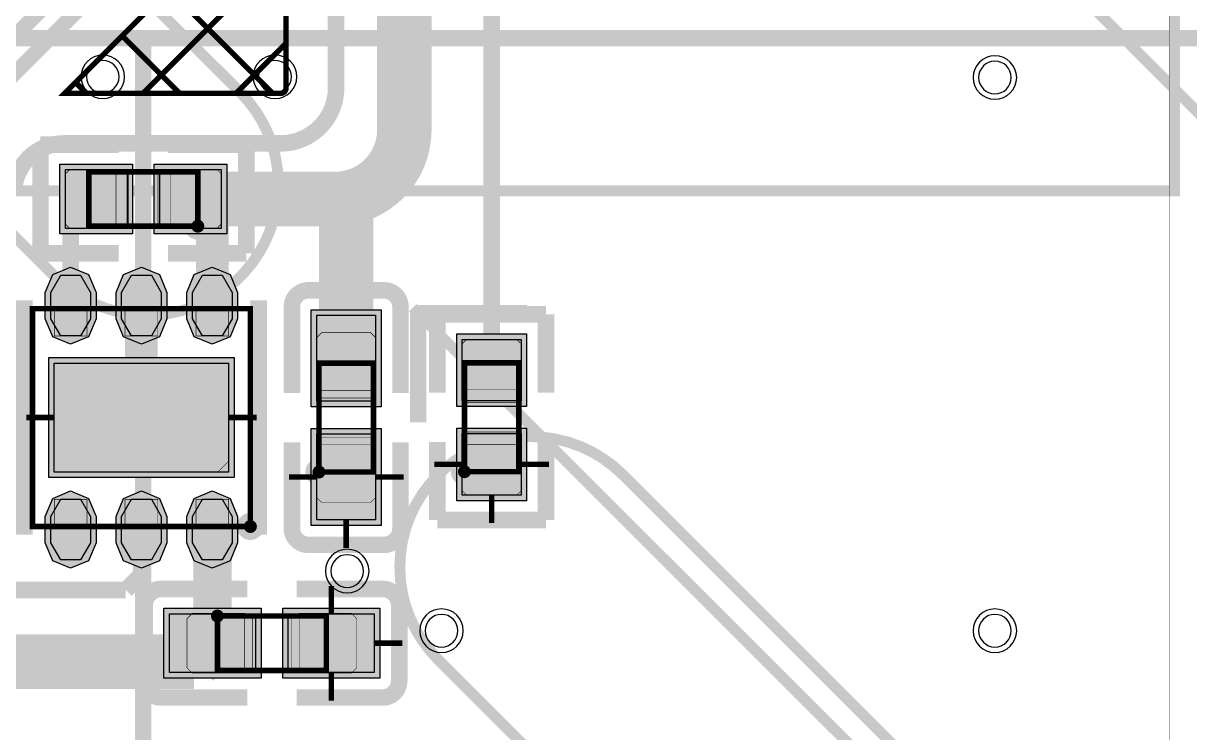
# Model space of a CAD drawing. Header units: millimetres. Extents: x -3 to 238, y -92 to 6.
# Drawn here: x 189.4 to 200.11, y -16.38 to -9.86 of the extents above; entities that cross this region are included whole.
import ezdxf

# ---------------------------------------------------------------- set-up
doc = ezdxf.new("R2010")
doc.units = ezdxf.units.MM
doc.header["$MEASUREMENT"] = 0
for name, color, linetype, true_color in [('Bottom-Layer', 7, 'Continuous', 0x0000ff), ('Bottom-Paste-Mask-Layer', 7, 'Continuous', 0x800000), ('Bottom-Silkscreen-Layer', 7, 'Continuous', 0x66cc33), ('Bottom-Solder-Mask-Layer', 7, 'Continuous', 0xaa00ff), ('Component-Marking-Layer', 7, 'Continuous', 0x66ffcc), ('Component-Shape-Layer', 7, 'Continuous', 0x00cccc), ('Document-Layer', 7, 'Continuous', 0xffffff), ('Hole-Layer', 7, 'Continuous', 0x222222), ('Multi-Layer', 7, 'Continuous', 0xc0c0c0), ('Pin-Soldering-Layer', 7, 'Continuous', 0xcc9999), ('Top-Layer', 7, 'Continuous', 0xff0000)]:
    doc.layers.add(name, color=color, linetype=linetype, true_color=true_color)

msp = doc.modelspace()

# ---------------------------------------------------------------- hatches: boundary and pattern name
at = {"layer": 'Bottom-Layer'}
for points in [[(190.3534467868936, -11.205168910337822), (190.3534467868936, -11.745173990347984), (189.78778765557533, -11.745173990347984), (189.78778765557533, -11.205168910337822)], [(191.21908051816106, -11.205168910337822), (191.21908051816106, -11.745173990347984), (190.65342138684278, -11.745173990347984), (190.65342138684278, -11.205168910337822)], [(189.6539166878334, -12.333060706121417), (189.74491871983744, -12.17544056309837), (189.92692278384558, -12.17544056309837), (190.01792481584965, -12.333060706121417), (190.01792481584965, -12.576062992125989), (189.92692278384558, -12.733683135149036), (189.74491871983744, -12.733683135149036), (189.6539166878334, -12.576062992125989)], [(190.30390398780798, -12.333060706121417), (190.39490601981203, -12.17544056309837), (190.5769100838202, -12.17544056309837), (190.66791211582424, -12.333060706121417), (190.66791211582424, -12.576062992125989), (190.5769100838202, -12.733683135149036), (190.39490601981203, -12.733683135149036), (190.30390398780798, -12.576062992125989)], [(190.95389128778257, -12.333060706121417), (191.04489331978664, -12.17544056309837), (191.22689738379478, -12.17544056309837), (191.31789941579882, -12.333060706121417), (191.31789941579882, -12.576062992125989), (191.22689738379478, -12.733683135149036), (191.04489331978664, -12.733683135149036), (190.95389128778257, -12.576062992125989)], [(192.63551435102872, -13.332971805943604), (192.09550927101859, -13.332971805943604), (192.09550927101859, -12.54287782575565), (192.63551435102872, -12.54287782575565)], [(193.97089662179326, -13.33004064008128), (193.4308915417831, -13.33004064008128), (193.4308915417831, -12.764381508762995), (193.97089662179326, -12.764381508762995)], [(191.2859080518161, -13.983009906019813), (189.6859080518161, -13.983009906019813), (189.6859080518161, -12.983009906019838), (191.2859080518161, -12.983009906019838)], [(192.63551435102875, -14.423141986283973), (192.09550927101859, -14.423141986283973), (192.09550927101859, -13.633048006096018), (192.63551435102875, -13.633048006096018)], [(193.97089662179326, -14.195674371348748), (193.4308915417831, -14.195674371348748), (193.4308915417831, -13.630015240030461), (193.97089662179326, -13.630015240030461)], [(189.6539166878334, -14.389956819913644), (189.74491871983744, -14.232336676890597), (189.92692278384558, -14.232336676890597), (190.01792481584965, -14.389956819913644), (190.01792481584965, -14.632959105918216), (189.92692278384558, -14.790579248941263), (189.74491871983744, -14.790579248941263), (189.6539166878334, -14.632959105918216)], [(190.30390398780798, -14.389956819913644), (190.39490601981203, -14.232336676890597), (190.5769100838202, -14.232336676890597), (190.66791211582424, -14.389956819913644), (190.66791211582424, -14.632959105918216), (190.5769100838202, -14.790579248941263), (190.39490601981203, -14.790579248941263), (190.30390398780798, -14.632959105918216)], [(190.95389128778257, -14.389956819913644), (191.04489331978664, -14.232336676890597), (191.22689738379478, -14.232336676890597), (191.31789941579882, -14.389956819913644), (191.31789941579882, -14.632959105918216), (191.22689738379478, -14.790579248941263), (191.04489331978664, -14.790579248941263), (190.95389128778257, -14.632959105918216)], [(190.74325374650752, -15.825234950469904), (190.74325374650752, -15.285229870459741), (191.53334772669547, -15.285229870459741), (191.53334772669547, -15.825234950469904)], [(191.83342392684784, -15.825234950469904), (191.83342392684784, -15.285229870459741), (192.62351790703582, -15.285229870459741), (192.62351790703582, -15.825234950469904)]]:
    msp.add_hatch(color=256, dxfattribs=at).paths.add_polyline_path(points)
at = {"layer": 'Bottom-Paste-Mask-Layer'}
for points in [[(190.36843281686564, -11.70516891033782), (190.36843281686564, -11.245173990347983), (190.3284277368555, -11.20516891033782), (189.82779273558552, -11.20516891033782), (189.78778765557533, -11.245173990347983), (189.78778765557533, -11.70516891033782), (189.82779273558552, -11.745173990347983), (190.3284277368555, -11.745173990347983)], [(190.36843281686564, -11.70516891033782), (190.36843281686564, -11.245173990347983), (190.3284277368555, -11.20516891033782), (189.82779273558552, -11.20516891033782), (189.78778765557533, -11.245173990347983), (189.78778765557533, -11.70516891033782), (189.82779273558552, -11.745173990347983), (190.3284277368555, -11.745173990347983)], [(190.63843535687076, -11.70516891033782), (190.63843535687076, -11.245173990347983), (190.6784404368809, -11.20516891033782), (191.1790754381509, -11.20516891033782), (191.21908051816106, -11.245173990347983), (191.21908051816106, -11.70516891033782), (191.1790754381509, -11.745173990347983), (190.6784404368809, -11.745173990347983)], [(190.63843535687076, -11.70516891033782), (190.63843535687076, -11.245173990347983), (190.6784404368809, -11.20516891033782), (191.1790754381509, -11.20516891033782), (191.21908051816106, -11.245173990347983), (191.21908051816106, -11.70516891033782), (191.1790754381509, -11.745173990347983), (190.6784404368809, -11.745173990347983)], [(189.6539166878334, -12.333060706121417), (189.74491871983744, -12.17544056309837), (189.92692278384558, -12.17544056309837), (190.01792481584965, -12.333060706121417), (190.01792481584965, -12.576062992125989), (189.92692278384558, -12.733683135149036), (189.74491871983744, -12.733683135149036), (189.6539166878334, -12.576062992125989)], [(190.30390398780798, -12.333060706121417), (190.39490601981203, -12.17544056309837), (190.5769100838202, -12.17544056309837), (190.66791211582424, -12.333060706121417), (190.66791211582424, -12.576062992125989), (190.5769100838202, -12.733683135149036), (190.39490601981203, -12.733683135149036), (190.30390398780798, -12.576062992125989)], [(190.95389128778257, -12.333060706121417), (191.04489331978664, -12.17544056309837), (191.22689738379478, -12.17544056309837), (191.31789941579882, -12.333060706121417), (191.31789941579882, -12.576062992125989), (191.22689738379478, -12.733683135149036), (191.04489331978664, -12.733683135149036), (190.95389128778257, -12.576062992125989)], [(192.59053086106175, -12.703025146050294), (192.14051816103634, -12.703025146050294), (192.09053086106175, -12.753037846075694), (192.09053086106175, -13.233022606045214), (192.14051816103634, -13.303025146050295), (192.59053086106175, -13.303025146050295), (192.64051816103637, -13.233022606045214), (192.64051816103637, -12.753037846075694)], [(192.59053086106175, -12.703025146050294), (192.14051816103634, -12.703025146050294), (192.09053086106175, -12.753037846075694), (192.09053086106175, -13.233022606045214), (192.14051816103634, -13.303025146050295), (192.59053086106175, -13.303025146050295), (192.64051816103637, -13.233022606045214), (192.64051816103637, -12.753037846075694)], [(193.4708966217933, -13.345026670053342), (193.9308915417831, -13.345026670053342), (193.97089662179326, -13.305021590043182), (193.97089662179326, -12.80438658877318), (193.9308915417831, -12.764381508763018), (193.4708966217933, -12.764381508763018), (193.4308915417831, -12.80438658877318), (193.4308915417831, -13.305021590043182)], [(193.4708966217933, -13.345026670053342), (193.9308915417831, -13.345026670053342), (193.97089662179326, -13.305021590043182), (193.97089662179326, -12.80438658877318), (193.9308915417831, -12.764381508763018), (193.4708966217933, -12.764381508763018), (193.4308915417831, -12.80438658877318), (193.4308915417831, -13.305021590043182)], [(191.2859080518161, -13.983009906019813), (189.6859080518161, -13.983009906019813), (189.6859080518161, -12.983009906019838), (191.2859080518161, -12.983009906019838)], [(192.59053086106175, -13.663045466090933), (192.14051816103634, -13.663045466090933), (192.09053086106175, -13.733022606045214), (192.09053086106175, -14.213032766065535), (192.14051816103634, -14.263045466090935), (192.59053086106175, -14.263045466090935), (192.64051816103637, -14.213032766065535), (192.64051816103637, -13.733022606045214)], [(192.59053086106175, -13.663045466090933), (192.14051816103634, -13.663045466090933), (192.09053086106175, -13.733022606045214), (192.09053086106175, -14.213032766065535), (192.14051816103634, -14.263045466090935), (192.59053086106175, -14.263045466090935), (192.64051816103637, -14.213032766065535), (192.64051816103637, -13.733022606045214)], [(193.4708966217933, -13.615029210058422), (193.9308915417831, -13.615029210058422), (193.97089662179326, -13.655034290068581), (193.97089662179326, -14.155669291338583), (193.9308915417831, -14.195674371348744), (193.4708966217933, -14.195674371348744), (193.4308915417831, -14.155669291338583), (193.4308915417831, -13.655034290068581)], [(193.4708966217933, -13.615029210058422), (193.9308915417831, -13.615029210058422), (193.97089662179326, -13.655034290068581), (193.97089662179326, -14.155669291338583), (193.9308915417831, -14.195674371348744), (193.4708966217933, -14.195674371348744), (193.4308915417831, -14.155669291338583), (193.4308915417831, -13.655034290068581)], [(189.6539166878334, -14.389956819913644), (189.74491871983744, -14.232336676890597), (189.92692278384558, -14.232336676890597), (190.01792481584965, -14.389956819913644), (190.01792481584965, -14.632959105918216), (189.92692278384558, -14.790579248941263), (189.74491871983744, -14.790579248941263), (189.6539166878334, -14.632959105918216)], [(190.30390398780798, -14.389956819913644), (190.39490601981203, -14.232336676890597), (190.5769100838202, -14.232336676890597), (190.66791211582424, -14.389956819913644), (190.66791211582424, -14.632959105918216), (190.5769100838202, -14.790579248941263), (190.39490601981203, -14.790579248941263), (190.30390398780798, -14.632959105918216)], [(190.95389128778257, -14.389956819913644), (191.04489331978664, -14.232336676890597), (191.22689738379478, -14.232336676890597), (191.31789941579882, -14.389956819913644), (191.31789941579882, -14.632959105918216), (191.22689738379478, -14.790579248941263), (191.04489331978664, -14.790579248941263), (190.95389128778257, -14.632959105918216)], [(191.50335026670055, -15.780251460502923), (191.50335026670055, -15.330238760477522), (191.43337312674626, -15.280251460502923), (190.95336296672593, -15.280251460502923), (190.90335026670053, -15.330238760477522), (190.90335026670053, -15.780251460502923), (190.95336296672593, -15.830238760477522), (191.43337312674626, -15.830238760477522)], [(191.50335026670055, -15.780251460502923), (191.50335026670055, -15.330238760477522), (191.43337312674626, -15.280251460502923), (190.95336296672593, -15.280251460502923), (190.90335026670053, -15.330238760477522), (190.90335026670053, -15.780251460502923), (190.95336296672593, -15.830238760477522), (191.43337312674626, -15.830238760477522)], [(192.46337058674118, -15.780251460502923), (192.46337058674118, -15.330238760477522), (192.4133578867158, -15.280251460502923), (191.93337312674626, -15.280251460502923), (191.86337058674118, -15.330238760477522), (191.86337058674118, -15.780251460502923), (191.93337312674626, -15.830238760477522), (192.4133578867158, -15.830238760477522)], [(192.46337058674118, -15.780251460502923), (192.46337058674118, -15.330238760477522), (192.4133578867158, -15.280251460502923), (191.93337312674626, -15.280251460502923), (191.86337058674118, -15.330238760477522), (191.86337058674118, -15.780251460502923), (191.93337312674626, -15.830238760477522), (192.4133578867158, -15.830238760477522)]]:
    msp.add_hatch(color=256, dxfattribs=at).paths.add_polyline_path(points)
at = {"layer": 'Bottom-Solder-Mask-Layer'}
for points in [[(190.40424688849382, -11.15436880873762), (190.40424688849382, -11.795974091948185), (189.73698755397515, -11.795974091948185), (189.73698755397515, -11.15436880873762)], [(191.26988061976124, -11.15436880873762), (191.26988061976124, -11.795974091948185), (190.60262128524258, -11.795974091948185), (190.60262128524258, -11.15436880873762)], [(189.60291592583187, -12.333060706121417), (189.6711614593209, -12.1683014136008), (189.8359207518415, -12.100055880111764), (190.00068004436213, -12.1683014136008), (190.06892557785116, -12.333060706121417), (190.06892557785116, -12.576062992125989), (190.00068004436213, -12.740822284646605), (189.8359207518415, -12.809067818135642), (189.6711614593209, -12.740822284646605), (189.60291592583187, -12.576062992125989)], [(190.25290322580648, -12.333060706121417), (190.3211487592955, -12.1683014136008), (190.48590805181612, -12.100055880111764), (190.6506673443367, -12.1683014136008), (190.71891287782574, -12.333060706121417), (190.71891287782574, -12.576062992125989), (190.6506673443367, -12.740822284646605), (190.48590805181612, -12.809067818135642), (190.3211487592955, -12.740822284646605), (190.25290322580648, -12.576062992125989)], [(190.90289052578106, -12.333060706121417), (190.9711360592701, -12.1683014136008), (191.1358953517907, -12.100055880111764), (191.30065464431132, -12.1683014136008), (191.36890017780036, -12.333060706121417), (191.36890017780036, -12.576062992125989), (191.30065464431132, -12.740822284646605), (191.1358953517907, -12.809067818135642), (190.9711360592701, -12.740822284646605), (190.90289052578106, -12.576062992125989)], [(192.68631445262892, -13.383771907543819), (192.04470916941835, -13.383771907543819), (192.04470916941835, -12.492077724155434), (192.68631445262892, -12.492077724155434)], [(194.0216967233935, -13.380840741681466), (193.3800914401829, -13.380840741681466), (193.3800914401829, -12.71358140716281), (194.0216967233935, -12.71358140716281)], [(191.33690881381762, -14.034010668021361), (189.6349072898146, -14.034010668021361), (189.6349072898146, -12.93200914401829), (191.33690881381762, -12.93200914401829)], [(192.68631445262895, -14.473942087884186), (192.04470916941838, -14.473942087884186), (192.04470916941838, -13.582247904495803), (192.68631445262895, -13.582247904495803)], [(194.02169672339346, -14.246474472948933), (193.3800914401829, -14.246474472948933), (193.3800914401829, -13.579215138430275), (194.02169672339346, -13.579215138430275)], [(189.60291592583187, -14.389956819913644), (189.6711614593209, -14.225197527393027), (189.8359207518415, -14.156951993903991), (190.00068004436213, -14.225197527393027), (190.06892557785116, -14.389956819913644), (190.06892557785116, -14.632959105918216), (190.00068004436213, -14.797718398438834), (189.8359207518415, -14.865963931927869), (189.6711614593209, -14.797718398438834), (189.60291592583187, -14.632959105918216)], [(190.25290322580648, -14.389956819913644), (190.3211487592955, -14.225197527393027), (190.48590805181612, -14.156951993903991), (190.6506673443367, -14.225197527393027), (190.71891287782574, -14.389956819913644), (190.71891287782574, -14.632959105918216), (190.6506673443367, -14.797718398438834), (190.48590805181612, -14.865963931927869), (190.3211487592955, -14.797718398438834), (190.25290322580648, -14.632959105918216)], [(190.90289052578106, -14.389956819913644), (190.9711360592701, -14.225197527393027), (191.1358953517907, -14.156951993903991), (191.30065464431132, -14.225197527393027), (191.36890017780036, -14.389956819913644), (191.36890017780036, -14.632959105918216), (191.30065464431132, -14.797718398438834), (191.1358953517907, -14.865963931927869), (190.9711360592701, -14.797718398438834), (190.90289052578106, -14.632959105918216)], [(190.6924536449073, -15.876035052070105), (190.6924536449073, -15.23442976885954), (191.5841478282957, -15.23442976885954), (191.5841478282957, -15.876035052070105)], [(191.78262382524764, -15.876035052070105), (191.78262382524764, -15.23442976885954), (192.67431800863602, -15.23442976885954), (192.67431800863602, -15.876035052070105)]]:
    msp.add_hatch(color=256, dxfattribs=at).paths.add_polyline_path(points)
at = {"layer": 'Component-Marking-Layer'}
for points in [[(190.94333756667515, -11.725107950215902, 1), (191.06327660655325, -11.725107950215902, 1)], [(190.94333756667515, -11.725107950215902, 1), (191.06327660655325, -11.725107950215902, 1)], [(192.05550419100842, -13.983009906019815, 1), (192.1754940309881, -13.983009906019815, 1)], [(192.05550419100842, -13.983009906019815, 1), (192.1754940309881, -13.983009906019815, 1)], [(193.39098806197612, -13.979900939801881, 1), (193.5109271018542, -13.979900939801881, 1)], [(193.39098806197612, -13.979900939801881, 1), (193.5109271018542, -13.979900939801881, 1)], [(191.42593853187708, -14.483009906019815, 1), (191.54587757175517, -14.483009906019815, 1)], [(191.42593853187708, -14.483009906019815, 1), (191.54587757175517, -14.483009906019815, 1)], [(191.12339090678185, -15.305219710439422, 1), (191.24338074676152, -15.305219710439422, 1)], [(191.12339090678185, -15.305219710439422, 1), (191.24338074676152, -15.305219710439422, 1)]]:
    msp.add_hatch(color=256, dxfattribs=at).paths.add_polyline_path(points)
at = {"layer": 'Pin-Soldering-Layer'}
for points in [[(190.2519735839472, -11.725158750317501), (190.2519735839472, -11.2251333502667), (190.0019862839726, -11.2251333502667), (190.0019862839726, -11.725158750317501)], [(190.2519735839472, -11.725158750317501), (190.2519735839472, -11.2251333502667), (190.0019862839726, -11.2251333502667), (190.0019862839726, -11.725158750317501)], [(190.7523545847092, -11.2251333502667), (190.7523545847092, -11.725158750317501), (191.0023418846838, -11.725158750317501), (191.0023418846838, -11.2251333502667)], [(190.7523545847092, -11.2251333502667), (190.7523545847092, -11.725158750317501), (191.0023418846838, -11.725158750317501), (191.0023418846838, -11.2251333502667)], [(189.98590805181612, -12.483009906019815), (189.98590805181612, -12.732997205994415), (189.6859080518161, -12.732997205994415), (189.6859080518161, -12.483009906019815)], [(189.98590805181612, -12.483009906019815), (189.98590805181612, -12.732997205994415), (189.6859080518161, -12.732997205994415), (189.6859080518161, -12.483009906019815)], [(190.6359207518415, -12.483009906019815), (190.6359207518415, -12.732997205994415), (190.33589535179073, -12.732997205994415), (190.33589535179073, -12.483009906019815)], [(190.6359207518415, -12.483009906019815), (190.6359207518415, -12.732997205994415), (190.33589535179073, -12.732997205994415), (190.33589535179073, -12.483009906019815)], [(191.2859080518161, -12.483009906019815), (191.2859080518161, -12.732997205994415), (190.9859080518161, -12.732997205994415), (190.9859080518161, -12.483009906019815)], [(191.2859080518161, -12.483009906019815), (191.2859080518161, -12.732997205994415), (190.9859080518161, -12.732997205994415), (190.9859080518161, -12.483009906019815)], [(191.2859080518161, -13.883009906019813), (191.2859080518161, -12.983009906019815), (189.6859080518161, -12.983009906019815), (189.6859080518161, -13.983009906019815), (191.1859080518161, -13.983009906019815)], [(191.2859080518161, -13.883009906019813), (191.2859080518161, -12.983009906019815), (189.6859080518161, -12.983009906019815), (189.6859080518161, -13.983009906019815), (191.1859080518161, -13.983009906019815)], [(192.11549911099826, -12.983009906019815), (192.61552451104905, -12.983009906019815), (192.61552451104905, -13.232997205994415), (192.11549911099826, -13.232997205994415)], [(192.11549911099826, -12.983009906019815), (192.61552451104905, -12.983009906019815), (192.61552451104905, -13.232997205994415), (192.11549911099826, -13.232997205994415)], [(193.4509067818136, -13.228567437134876), (193.9509321818644, -13.228567437134876), (193.9509321818644, -12.978580137160275), (193.4509067818136, -12.978580137160275)], [(193.4509067818136, -13.228567437134876), (193.9509321818644, -13.228567437134876), (193.9509321818644, -12.978580137160275), (193.4509067818136, -12.978580137160275)], [(192.11549911099826, -13.983009906019815), (192.61552451104905, -13.983009906019815), (192.61552451104905, -13.733022606045214), (192.11549911099826, -13.733022606045214)], [(192.11549911099826, -13.983009906019815), (192.61552451104905, -13.983009906019815), (192.61552451104905, -13.733022606045214), (192.11549911099826, -13.733022606045214)], [(193.9509321818644, -13.728948437896877), (193.4509067818136, -13.728948437896877), (193.4509067818136, -13.978935737871478), (193.9509321818644, -13.978935737871478)], [(193.9509321818644, -13.728948437896877), (193.4509067818136, -13.728948437896877), (193.4509067818136, -13.978935737871478), (193.9509321818644, -13.978935737871478)], [(189.98590805181612, -14.483009906019815), (189.98590805181612, -14.233022606045214), (189.6859080518161, -14.233022606045214), (189.6859080518161, -14.483009906019815)], [(189.98590805181612, -14.483009906019815), (189.98590805181612, -14.233022606045214), (189.6859080518161, -14.233022606045214), (189.6859080518161, -14.483009906019815)], [(190.6359207518415, -14.483009906019815), (190.6359207518415, -14.233022606045214), (190.33589535179073, -14.233022606045214), (190.33589535179073, -14.483009906019815)], [(190.6359207518415, -14.483009906019815), (190.6359207518415, -14.233022606045214), (190.33589535179073, -14.233022606045214), (190.33589535179073, -14.483009906019815)], [(191.2859080518161, -14.483009906019815), (191.2859080518161, -14.233022606045214), (190.9859080518161, -14.233022606045214), (190.9859080518161, -14.483009906019815)], [(191.2859080518161, -14.483009906019815), (191.2859080518161, -14.233022606045214), (190.9859080518161, -14.233022606045214), (190.9859080518161, -14.483009906019815)], [(191.18338582677168, -15.305219710439422), (191.18338582677168, -15.805245110490223), (191.43337312674626, -15.805245110490223), (191.43337312674626, -15.305219710439422)], [(191.18338582677168, -15.305219710439422), (191.18338582677168, -15.805245110490223), (191.43337312674626, -15.805245110490223), (191.43337312674626, -15.305219710439422)], [(192.18338582677166, -15.305219710439422), (192.18338582677166, -15.805245110490223), (191.93339852679705, -15.805245110490223), (191.93339852679705, -15.305219710439422)], [(192.18338582677166, -15.305219710439422), (192.18338582677166, -15.805245110490223), (191.93339852679705, -15.805245110490223), (191.93339852679705, -15.305219710439422)]]:
    msp.add_hatch(color=256, dxfattribs=at).paths.add_polyline_path(points)

# ---------------------------------------------------------------- linework, layer by layer
at = {"layer": 'Bottom-Layer'}
for points, const_width in [([(143.97728981457968, -19.800040640081285), (143.97728981457968, -0.19999999999999954, -0.414), (144.17728981457967, 4.793952608236643e-16), (199.72640081280167, 4.793952608236643e-16), (199.7264008128017, 4.793952608236643e-16, -0.414), (199.92640081280172, -0.19999999999999954), (199.92640081280166, -19.800040640081285, -0.414), (199.7264008128017, -20.000040640081288), (199.72640081280167, -20.000040640081288), (144.17728981457967, -20.000040640081288, -0.414)], 0.005080010160020321), ([(191.35906587069962, -9.075195340820951, 0.244), (191.37065673815016, -8.536932232520241, 0.25), (191.79282220936528, -8.18650495300993), (191.81333121666245, -8.186504953009912), (191.81333121666245, -10.455156210312436, -0.414), (191.76286512573023, -10.505622301244605), (189.78104805914043, -10.505622301244605), (190.91179354337137, -9.374876817012199, 0.244)], 0.05080010160020321)]:
    msp.add_lwpolyline(points, format="xyb", close=True, dxfattribs=dict(at, const_width=const_width))
for points, const_width in [([(192.2728727457455, -10.455156210312422), (192.2728727457455, -7.276520193040388)], 0.15200152400304803), ([(192.89938531877067, -8.63198882397765), (192.89938531877067, -10.840170180340362)], 0.5), ([(187.0766751333503, -12.226990093980188), (190.26333502667006, -9.040327660655324)], 0.13970027940055882), ([(187.24758191516383, -12.397896875793753), (190.43424180848362, -9.211236982473967)], 0.13970027940055882), ([(190.49954748350666, -10.505622301244589), (191.81333121666245, -9.191838568088793)], 0.05080010160020321), ([(193.7008940817882, -9.282138684277369), (193.7008940817882, -13.04721107442215)], 0.15200152400304803), ([(190.73596102039852, -9.550709339985264), (191.6908739816579, -10.505622301244633)], 0.05080010160020321), ([(190.30886816535116, -9.977802195033187), (190.8366882715626, -10.50562230124462)], 0.05080010160020321), ([(191.35373319360195, -10.505622301244605), (191.81333121666245, -10.046024278184074)], 0.05080010160020321), ([(189.88177531030382, -10.404895050081123), (189.98250256146733, -10.50562230124462)], 0.05080010160020321), ([(189.77383540767084, -10.965163830327663), (191.76286512573026, -10.965163830327663)], 0.15200152400304803), ([(191.12466598933202, -11.4751714503429), (190.93625095250195, -11.4751714503429)], 0.5), ([(192.26438404876814, -11.4751714503429), (191.12466598933202, -11.4751714503429)], 0.5), ([(191.13589535179074, -11.486400812801628), (191.12466598933202, -11.4751714503429)], 0.30000000000000004), ([(191.13589535179074, -12.4545618491237), (191.13589535179074, -11.486400812801628)], 0.30000000000000004), ([(192.36551181102365, -11.576299212598427), (192.36551181102365, -12.937924815849634)], 0.5), ([(189.8359207518415, -11.70986791973584), (190.07061722123447, -11.4751714503429)], 0.15200152400304803), ([(189.8359207518415, -12.4545618491237), (189.8359207518415, -11.70986791973584)], 0.15200152400304803), ([(190.48590805181612, -12.4545618491237), (190.48590805181612, -13.483009906019815)], 0.30000000000000004), ([(189.68844805689614, -13.483009906019824), (189.4293675387351, -13.483009906019825)], 0.05080010160020321), ([(191.2833680467361, -13.483009906019824), (191.54244856489711, -13.483009906019825)], 0.05080010160020321), ([(193.43343154686312, -13.912844805689607), (193.1743510287021, -13.912844805689604)], 0.05080010160020321), ([(193.96835661671327, -13.912844805689607), (194.2274371348743, -13.912844805689604)], 0.05080010160020321), ([(192.09804927609858, -14.028094996189996), (191.83896875793755, -14.028094996189996)], 0.05080010160020321), ([(192.63297434594875, -14.028094996189996), (192.89205486410978, -14.028094996189996)], 0.05080010160020321), ([(193.7008940817882, -14.193134366268737), (193.7008940817882, -14.45221488442977)], 0.05080010160020321), ([(191.13589535179074, -14.511457962915928), (191.13830073660148, -14.513863347726698)], 0.35000000000000003), ([(191.13830073660148, -14.513863347726698), (191.13830073660148, -15.555232410464823)], 0.35000000000000003), ([(190.48590805181612, -14.511457962915928), (190.48590805181612, -14.923695707391415)], 0.15200152400304803), ([(192.36551181102365, -14.420601981203962), (192.36551181102365, -14.679682499364997)], 0.05080010160020321), ([(190.48590805181612, -14.923695707391415), (190.34260350520702, -15.067000254000511)], 0.15200152400304803), ([(190.34260350520702, -15.067000254000511), (188.85763017526037, -15.067000254000511)], 0.15200152400304803), ([(192.22847091694183, -15.287769875539752), (192.22847091694183, -15.028689357378717)], 0.05080010160020321), ([(191.13830073660148, -15.555232410464823), (190.96954279908562, -15.723990347980697)], 0.5), ([(190.96954279908562, -15.723990347980697), (181.47646685293373, -15.723990347980697)], 0.5), ([(192.6209779019558, -15.555232410464823), (192.88005842011682, -15.555232410464823)], 0.05080010160020321), ([(192.22847091694183, -15.822694945389893), (192.22847091694183, -16.08177546355093)], 0.05080010160020321)]:
    msp.add_lwpolyline(points, dxfattribs=dict(at, const_width=const_width))
for points, const_width in [([(191.76286512573026, -10.965163830327661, 0.414), (192.2728727457455, -10.455156210312422)], 0.15200152400304803), ([(192.26438404876814, -11.4751714503429, 0.414), (192.89938531877067, -10.840170180340362)], 0.5), ([(189.77383540767084, -10.965163830327663, 0.414), (189.31482854965714, -11.424170688341379)], 0.15200152400304803), ([(192.36551181102365, -11.576299212598427, 0.414), (192.26438404876814, -11.475171450342899)], 0.5)]:
    msp.add_lwpolyline(points, format="xyb", dxfattribs=dict(at, const_width=const_width))
for points in [[(190.3534467868936, -11.205168910337822), (190.3534467868936, -11.745173990347984), (189.78778765557533, -11.745173990347984), (189.78778765557533, -11.205168910337822)], [(191.21908051816106, -11.205168910337822), (191.21908051816106, -11.745173990347984), (190.65342138684278, -11.745173990347984), (190.65342138684278, -11.205168910337822)], [(189.6539166878334, -12.333060706121417), (189.74491871983744, -12.17544056309837), (189.92692278384558, -12.17544056309837), (190.01792481584965, -12.333060706121417), (190.01792481584965, -12.576062992125989), (189.92692278384558, -12.733683135149036), (189.74491871983744, -12.733683135149036), (189.6539166878334, -12.576062992125989)], [(190.30390398780798, -12.333060706121417), (190.39490601981203, -12.17544056309837), (190.5769100838202, -12.17544056309837), (190.66791211582424, -12.333060706121417), (190.66791211582424, -12.576062992125989), (190.5769100838202, -12.733683135149036), (190.39490601981203, -12.733683135149036), (190.30390398780798, -12.576062992125989)], [(190.95389128778257, -12.333060706121417), (191.04489331978664, -12.17544056309837), (191.22689738379478, -12.17544056309837), (191.31789941579882, -12.333060706121417), (191.31789941579882, -12.576062992125989), (191.22689738379478, -12.733683135149036), (191.04489331978664, -12.733683135149036), (190.95389128778257, -12.576062992125989)], [(192.63551435102872, -13.332971805943604), (192.09550927101859, -13.332971805943604), (192.09550927101859, -12.54287782575565), (192.63551435102872, -12.54287782575565)], [(193.97089662179326, -13.33004064008128), (193.4308915417831, -13.33004064008128), (193.4308915417831, -12.764381508762995), (193.97089662179326, -12.764381508762995)], [(191.2859080518161, -13.983009906019813), (189.6859080518161, -13.983009906019813), (189.6859080518161, -12.983009906019838), (191.2859080518161, -12.983009906019838)], [(192.63551435102875, -14.423141986283973), (192.09550927101859, -14.423141986283973), (192.09550927101859, -13.633048006096018), (192.63551435102875, -13.633048006096018)], [(193.97089662179326, -14.195674371348748), (193.4308915417831, -14.195674371348748), (193.4308915417831, -13.630015240030461), (193.97089662179326, -13.630015240030461)], [(189.6539166878334, -14.389956819913644), (189.74491871983744, -14.232336676890597), (189.92692278384558, -14.232336676890597), (190.01792481584965, -14.389956819913644), (190.01792481584965, -14.632959105918216), (189.92692278384558, -14.790579248941263), (189.74491871983744, -14.790579248941263), (189.6539166878334, -14.632959105918216)], [(190.30390398780798, -14.389956819913644), (190.39490601981203, -14.232336676890597), (190.5769100838202, -14.232336676890597), (190.66791211582424, -14.389956819913644), (190.66791211582424, -14.632959105918216), (190.5769100838202, -14.790579248941263), (190.39490601981203, -14.790579248941263), (190.30390398780798, -14.632959105918216)], [(190.95389128778257, -14.389956819913644), (191.04489331978664, -14.232336676890597), (191.22689738379478, -14.232336676890597), (191.31789941579882, -14.389956819913644), (191.31789941579882, -14.632959105918216), (191.22689738379478, -14.790579248941263), (191.04489331978664, -14.790579248941263), (190.95389128778257, -14.632959105918216)], [(190.74325374650752, -15.825234950469904), (190.74325374650752, -15.285229870459741), (191.53334772669547, -15.285229870459741), (191.53334772669547, -15.825234950469904)], [(191.83342392684784, -15.825234950469904), (191.83342392684784, -15.285229870459741), (192.62351790703582, -15.285229870459741), (192.62351790703582, -15.825234950469904)]]:
    msp.add_lwpolyline(points, close=True, dxfattribs=at)
at = {"layer": 'Bottom-Paste-Mask-Layer', "const_width": 0.005080010160020321}
for points in [[(190.36843281686564, -11.70516891033782), (190.36843281686564, -11.245173990347983), (190.3284277368555, -11.20516891033782), (189.82779273558552, -11.20516891033782), (189.78778765557533, -11.245173990347983), (189.78778765557533, -11.70516891033782), (189.82779273558552, -11.745173990347983), (190.3284277368555, -11.745173990347983)], [(190.36843281686564, -11.70516891033782), (190.36843281686564, -11.245173990347983), (190.3284277368555, -11.20516891033782), (189.82779273558552, -11.20516891033782), (189.78778765557533, -11.245173990347983), (189.78778765557533, -11.70516891033782), (189.82779273558552, -11.745173990347983), (190.3284277368555, -11.745173990347983)], [(190.63843535687076, -11.70516891033782), (190.63843535687076, -11.245173990347983), (190.6784404368809, -11.20516891033782), (191.1790754381509, -11.20516891033782), (191.21908051816106, -11.245173990347983), (191.21908051816106, -11.70516891033782), (191.1790754381509, -11.745173990347983), (190.6784404368809, -11.745173990347983)], [(190.63843535687076, -11.70516891033782), (190.63843535687076, -11.245173990347983), (190.6784404368809, -11.20516891033782), (191.1790754381509, -11.20516891033782), (191.21908051816106, -11.245173990347983), (191.21908051816106, -11.70516891033782), (191.1790754381509, -11.745173990347983), (190.6784404368809, -11.745173990347983)], [(192.59053086106175, -12.703025146050294), (192.14051816103634, -12.703025146050294), (192.09053086106175, -12.753037846075694), (192.09053086106175, -13.233022606045214), (192.14051816103634, -13.303025146050295), (192.59053086106175, -13.303025146050295), (192.64051816103637, -13.233022606045214), (192.64051816103637, -12.753037846075694)], [(192.59053086106175, -12.703025146050294), (192.14051816103634, -12.703025146050294), (192.09053086106175, -12.753037846075694), (192.09053086106175, -13.233022606045214), (192.14051816103634, -13.303025146050295), (192.59053086106175, -13.303025146050295), (192.64051816103637, -13.233022606045214), (192.64051816103637, -12.753037846075694)], [(193.4708966217933, -13.345026670053342), (193.9308915417831, -13.345026670053342), (193.97089662179326, -13.305021590043182), (193.97089662179326, -12.80438658877318), (193.9308915417831, -12.764381508763018), (193.4708966217933, -12.764381508763018), (193.4308915417831, -12.80438658877318), (193.4308915417831, -13.305021590043182)], [(193.4708966217933, -13.345026670053342), (193.9308915417831, -13.345026670053342), (193.97089662179326, -13.305021590043182), (193.97089662179326, -12.80438658877318), (193.9308915417831, -12.764381508763018), (193.4708966217933, -12.764381508763018), (193.4308915417831, -12.80438658877318), (193.4308915417831, -13.305021590043182)], [(192.59053086106175, -13.663045466090933), (192.14051816103634, -13.663045466090933), (192.09053086106175, -13.733022606045214), (192.09053086106175, -14.213032766065535), (192.14051816103634, -14.263045466090935), (192.59053086106175, -14.263045466090935), (192.64051816103637, -14.213032766065535), (192.64051816103637, -13.733022606045214)], [(192.59053086106175, -13.663045466090933), (192.14051816103634, -13.663045466090933), (192.09053086106175, -13.733022606045214), (192.09053086106175, -14.213032766065535), (192.14051816103634, -14.263045466090935), (192.59053086106175, -14.263045466090935), (192.64051816103637, -14.213032766065535), (192.64051816103637, -13.733022606045214)], [(193.4708966217933, -13.615029210058422), (193.9308915417831, -13.615029210058422), (193.97089662179326, -13.655034290068581), (193.97089662179326, -14.155669291338583), (193.9308915417831, -14.195674371348744), (193.4708966217933, -14.195674371348744), (193.4308915417831, -14.155669291338583), (193.4308915417831, -13.655034290068581)], [(193.4708966217933, -13.615029210058422), (193.9308915417831, -13.615029210058422), (193.97089662179326, -13.655034290068581), (193.97089662179326, -14.155669291338583), (193.9308915417831, -14.195674371348744), (193.4708966217933, -14.195674371348744), (193.4308915417831, -14.155669291338583), (193.4308915417831, -13.655034290068581)], [(191.50335026670055, -15.780251460502923), (191.50335026670055, -15.330238760477522), (191.43337312674626, -15.280251460502923), (190.95336296672593, -15.280251460502923), (190.90335026670053, -15.330238760477522), (190.90335026670053, -15.780251460502923), (190.95336296672593, -15.830238760477522), (191.43337312674626, -15.830238760477522)], [(191.50335026670055, -15.780251460502923), (191.50335026670055, -15.330238760477522), (191.43337312674626, -15.280251460502923), (190.95336296672593, -15.280251460502923), (190.90335026670053, -15.330238760477522), (190.90335026670053, -15.780251460502923), (190.95336296672593, -15.830238760477522), (191.43337312674626, -15.830238760477522)], [(192.46337058674118, -15.780251460502923), (192.46337058674118, -15.330238760477522), (192.4133578867158, -15.280251460502923), (191.93337312674626, -15.280251460502923), (191.86337058674118, -15.330238760477522), (191.86337058674118, -15.780251460502923), (191.93337312674626, -15.830238760477522), (192.4133578867158, -15.830238760477522)], [(192.46337058674118, -15.780251460502923), (192.46337058674118, -15.330238760477522), (192.4133578867158, -15.280251460502923), (191.93337312674626, -15.280251460502923), (191.86337058674118, -15.330238760477522), (191.86337058674118, -15.780251460502923), (191.93337312674626, -15.830238760477522), (192.4133578867158, -15.830238760477522)]]:
    msp.add_lwpolyline(points, close=True, dxfattribs=at)
at = {"layer": 'Bottom-Paste-Mask-Layer'}
for points in [[(189.6539166878334, -12.333060706121417), (189.74491871983744, -12.17544056309837), (189.92692278384558, -12.17544056309837), (190.01792481584965, -12.333060706121417), (190.01792481584965, -12.576062992125989), (189.92692278384558, -12.733683135149036), (189.74491871983744, -12.733683135149036), (189.6539166878334, -12.576062992125989)], [(190.30390398780798, -12.333060706121417), (190.39490601981203, -12.17544056309837), (190.5769100838202, -12.17544056309837), (190.66791211582424, -12.333060706121417), (190.66791211582424, -12.576062992125989), (190.5769100838202, -12.733683135149036), (190.39490601981203, -12.733683135149036), (190.30390398780798, -12.576062992125989)], [(190.95389128778257, -12.333060706121417), (191.04489331978664, -12.17544056309837), (191.22689738379478, -12.17544056309837), (191.31789941579882, -12.333060706121417), (191.31789941579882, -12.576062992125989), (191.22689738379478, -12.733683135149036), (191.04489331978664, -12.733683135149036), (190.95389128778257, -12.576062992125989)], [(191.2859080518161, -13.983009906019813), (189.6859080518161, -13.983009906019813), (189.6859080518161, -12.983009906019838), (191.2859080518161, -12.983009906019838)], [(189.6539166878334, -14.389956819913644), (189.74491871983744, -14.232336676890597), (189.92692278384558, -14.232336676890597), (190.01792481584965, -14.389956819913644), (190.01792481584965, -14.632959105918216), (189.92692278384558, -14.790579248941263), (189.74491871983744, -14.790579248941263), (189.6539166878334, -14.632959105918216)], [(190.30390398780798, -14.389956819913644), (190.39490601981203, -14.232336676890597), (190.5769100838202, -14.232336676890597), (190.66791211582424, -14.389956819913644), (190.66791211582424, -14.632959105918216), (190.5769100838202, -14.790579248941263), (190.39490601981203, -14.790579248941263), (190.30390398780798, -14.632959105918216)], [(190.95389128778257, -14.389956819913644), (191.04489331978664, -14.232336676890597), (191.22689738379478, -14.232336676890597), (191.31789941579882, -14.389956819913644), (191.31789941579882, -14.632959105918216), (191.22689738379478, -14.790579248941263), (191.04489331978664, -14.790579248941263), (190.95389128778257, -14.632959105918216)]]:
    msp.add_lwpolyline(points, close=True, dxfattribs=at)
at = {"layer": 'Bottom-Silkscreen-Layer', "const_width": 0.15240030480060962}
for points in [[(189.55918719837442, -11.973774447548896), (189.55918719837442, -10.976568453136906)], [(189.55918719837442, -10.976568453136906), (190.27722123444252, -10.976568453136906)], [(189.55918719837442, -11.973774447548896), (189.55918719837442, -10.976568453136906)], [(189.55918719837442, -10.976568453136906), (190.27722123444252, -10.976568453136906)], [(191.44768097536198, -10.976568453136906), (190.7296469392939, -10.976568453136906)], [(191.44768097536198, -10.976568453136906), (190.7296469392939, -10.976568453136906)], [(191.44768097536198, -11.973774447548896), (191.44768097536198, -10.976568453136906)], [(191.44768097536198, -11.973774447548896), (191.44768097536198, -10.976568453136906)], [(190.27722123444252, -11.973774447548896), (189.55918719837442, -11.973774447548896)], [(190.27722123444252, -11.973774447548896), (189.55918719837442, -11.973774447548896)], [(190.7296469392939, -11.973774447548896), (191.44768097536198, -11.973774447548896)], [(190.7296469392939, -11.973774447548896), (191.44768097536198, -11.973774447548896)], [(192.01930911861825, -12.31430276860554), (192.71171450342905, -12.31430276860554)], [(192.01930911861825, -12.31430276860554), (192.71171450342905, -12.31430276860554)], [(189.40970789941582, -14.55921005842012), (189.40970789941582, -12.406809753619509)], [(189.40970789941582, -14.55921005842012), (189.40970789941582, -12.406809753619509)], [(191.5621082042164, -14.55921005842012), (191.5621082042164, -12.406809753619509)], [(191.5621082042164, -14.55921005842012), (191.5621082042164, -12.406809753619509)], [(191.86690881381767, -13.25679705359411), (191.86690881381767, -12.46670307340615)], [(191.86690881381767, -13.25679705359411), (191.86690881381767, -12.46670307340615)], [(192.86411480822963, -12.46670307340615), (192.86411480822963, -13.25679705359411)], [(192.86411480822963, -12.46670307340615), (192.86411480822963, -13.25679705359411)], [(193.20229108458219, -13.253815087630176), (193.20229108458219, -12.535781051562104)], [(193.20229108458219, -12.535781051562104), (194.19949707899417, -12.535781051562104)], [(193.20229108458219, -13.253815087630176), (193.20229108458219, -12.535781051562104)], [(193.20229108458219, -12.535781051562104), (194.19949707899417, -12.535781051562104)], [(194.19949707899417, -12.535781051562104), (194.19949707899417, -13.253815087630176)], [(194.19949707899417, -12.535781051562104), (194.19949707899417, -13.253815087630176)], [(191.86690881381767, -13.709222758445518), (191.86690881381767, -14.499316738633478)], [(191.86690881381767, -13.709222758445518), (191.86690881381767, -14.499316738633478)], [(192.86411480822963, -14.499316738633478), (192.86411480822963, -13.709222758445518)], [(192.86411480822963, -14.499316738633478), (192.86411480822963, -13.709222758445518)], [(193.20229108458219, -13.706240792481585), (193.20229108458219, -14.42427482854966)], [(193.20229108458219, -13.706240792481585), (193.20229108458219, -14.42427482854966)], [(194.19949707899417, -14.42427482854966), (194.19949707899417, -13.706240792481585)], [(194.19949707899417, -14.42427482854966), (194.19949707899417, -13.706240792481585)], [(193.20229108458219, -14.42427482854966), (194.19949707899417, -14.42427482854966)], [(193.20229108458219, -14.42427482854966), (194.19949707899417, -14.42427482854966)], [(192.01930911861825, -14.65171704343409), (192.71171450342905, -14.65171704343409)], [(192.01930911861825, -14.65171704343409), (192.71171450342905, -14.65171704343409)], [(191.45717297434598, -15.056629413258827), (190.66707899415798, -15.056629413258827)], [(191.45717297434598, -15.056629413258827), (190.66707899415798, -15.056629413258827)], [(191.90959867919736, -15.056629413258827), (192.69969265938533, -15.056629413258827)], [(191.90959867919736, -15.056629413258827), (192.69969265938533, -15.056629413258827)], [(190.5146786893574, -15.209029718059437), (190.5146786893574, -15.901435102870208)], [(190.5146786893574, -15.209029718059437), (190.5146786893574, -15.901435102870208)], [(192.8520929641859, -15.209029718059437), (192.8520929641859, -15.901435102870208)], [(192.8520929641859, -15.209029718059437), (192.8520929641859, -15.901435102870208)], [(190.66707899415798, -16.053835407670817), (191.45717297434598, -16.053835407670817)], [(190.66707899415798, -16.053835407670817), (191.45717297434598, -16.053835407670817)], [(192.69969265938533, -16.053835407670817), (191.90959867919736, -16.053835407670817)], [(192.69969265938533, -16.053835407670817), (191.90959867919736, -16.053835407670817)]]:
    msp.add_lwpolyline(points, dxfattribs=at)
at = {"layer": 'Bottom-Silkscreen-Layer'}
for points, const_width in [([(191.86690881381764, -12.46670307340615, -0.414), (192.01930911861825, -12.31430276860554)], 0.15240030480060962), ([(191.86690881381764, -12.46670307340615, -0.414), (192.01930911861825, -12.31430276860554)], 0.15240030480060962), ([(192.71171450342905, -12.31430276860554, -0.414), (192.86411480822963, -12.46670307340615)], 0.15240030480060962), ([(192.71171450342905, -12.31430276860554, -0.414), (192.86411480822963, -12.46670307340615)], 0.15240030480060962), ([(191.86690881381767, -14.499316738633478, 0.414), (192.01930911861825, -14.65171704343409)], 0.15240030480060962), ([(191.86690881381767, -14.499316738633478, 0.414), (192.01930911861825, -14.65171704343409)], 0.15240030480060962), ([(192.71171450342905, -14.65171704343409, 0.414), (192.86411480822966, -14.499316738633478)], 0.15240030480060962), ([(192.71171450342905, -14.65171704343409, 0.414), (192.86411480822966, -14.499316738633478)], 0.15240030480060962), ([(190.66707899415798, -15.056629413258827, 0.414), (190.51467868935737, -15.209029718059437)], 0.15240030480060962), ([(190.66707899415798, -15.056629413258827, 0.414), (190.51467868935737, -15.209029718059437)], 0.15240030480060962), ([(191.0609652019304, -15.114963169922042, 1), (191.210825501651, -15.114963169937832), (191.210825501651, -15.114963169930641, 1), (191.0609652019304, -15.114963169914851)], 0.15001270002540007), ([(191.0609652019304, -15.114963169922042, 1), (191.210825501651, -15.114963169937832), (191.210825501651, -15.114963169930641, 1), (191.0609652019304, -15.114963169914851)], 0.15001270002540007), ([(192.69969265938533, -15.056629413258827, -0.414), (192.85209296418594, -15.209029718059437)], 0.15240030480060962), ([(192.69969265938533, -15.056629413258827, -0.414), (192.85209296418594, -15.209029718059437)], 0.15240030480060962), ([(190.51467868935737, -15.901435102870208, 0.414), (190.66707899415798, -16.053835407670817)], 0.15240030480060962), ([(190.51467868935737, -15.901435102870208, 0.414), (190.66707899415798, -16.053835407670817)], 0.15240030480060962), ([(192.85209296418594, -15.901435102870208, -0.414), (192.69969265938533, -16.053835407670817)], 0.15240030480060962), ([(192.85209296418594, -15.901435102870208, -0.414), (192.69969265938533, -16.053835407670817)], 0.15240030480060962)]:
    msp.add_lwpolyline(points, format="xyb", dxfattribs=dict(at, const_width=const_width))
at = {"layer": 'Bottom-Solder-Mask-Layer'}
for points in [[(190.40424688849382, -11.15436880873762), (190.40424688849382, -11.795974091948185), (189.73698755397515, -11.795974091948185), (189.73698755397515, -11.15436880873762)], [(191.26988061976124, -11.15436880873762), (191.26988061976124, -11.795974091948185), (190.60262128524258, -11.795974091948185), (190.60262128524258, -11.15436880873762)], [(189.60291592583187, -12.333060706121417), (189.6711614593209, -12.1683014136008), (189.8359207518415, -12.100055880111764), (190.00068004436213, -12.1683014136008), (190.06892557785116, -12.333060706121417), (190.06892557785116, -12.576062992125989), (190.00068004436213, -12.740822284646605), (189.8359207518415, -12.809067818135642), (189.6711614593209, -12.740822284646605), (189.60291592583187, -12.576062992125989)], [(190.25290322580648, -12.333060706121417), (190.3211487592955, -12.1683014136008), (190.48590805181612, -12.100055880111764), (190.6506673443367, -12.1683014136008), (190.71891287782574, -12.333060706121417), (190.71891287782574, -12.576062992125989), (190.6506673443367, -12.740822284646605), (190.48590805181612, -12.809067818135642), (190.3211487592955, -12.740822284646605), (190.25290322580648, -12.576062992125989)], [(190.90289052578106, -12.333060706121417), (190.9711360592701, -12.1683014136008), (191.1358953517907, -12.100055880111764), (191.30065464431132, -12.1683014136008), (191.36890017780036, -12.333060706121417), (191.36890017780036, -12.576062992125989), (191.30065464431132, -12.740822284646605), (191.1358953517907, -12.809067818135642), (190.9711360592701, -12.740822284646605), (190.90289052578106, -12.576062992125989)], [(192.68631445262892, -13.383771907543819), (192.04470916941835, -13.383771907543819), (192.04470916941835, -12.492077724155434), (192.68631445262892, -12.492077724155434)], [(194.0216967233935, -13.380840741681466), (193.3800914401829, -13.380840741681466), (193.3800914401829, -12.71358140716281), (194.0216967233935, -12.71358140716281)], [(191.33690881381762, -14.034010668021361), (189.6349072898146, -14.034010668021361), (189.6349072898146, -12.93200914401829), (191.33690881381762, -12.93200914401829)], [(192.68631445262895, -14.473942087884186), (192.04470916941838, -14.473942087884186), (192.04470916941838, -13.582247904495803), (192.68631445262895, -13.582247904495803)], [(194.02169672339346, -14.246474472948933), (193.3800914401829, -14.246474472948933), (193.3800914401829, -13.579215138430275), (194.02169672339346, -13.579215138430275)], [(189.60291592583187, -14.389956819913644), (189.6711614593209, -14.225197527393027), (189.8359207518415, -14.156951993903991), (190.00068004436213, -14.225197527393027), (190.06892557785116, -14.389956819913644), (190.06892557785116, -14.632959105918216), (190.00068004436213, -14.797718398438834), (189.8359207518415, -14.865963931927869), (189.6711614593209, -14.797718398438834), (189.60291592583187, -14.632959105918216)], [(190.25290322580648, -14.389956819913644), (190.3211487592955, -14.225197527393027), (190.48590805181612, -14.156951993903991), (190.6506673443367, -14.225197527393027), (190.71891287782574, -14.389956819913644), (190.71891287782574, -14.632959105918216), (190.6506673443367, -14.797718398438834), (190.48590805181612, -14.865963931927869), (190.3211487592955, -14.797718398438834), (190.25290322580648, -14.632959105918216)], [(190.90289052578106, -14.389956819913644), (190.9711360592701, -14.225197527393027), (191.1358953517907, -14.156951993903991), (191.30065464431132, -14.225197527393027), (191.36890017780036, -14.389956819913644), (191.36890017780036, -14.632959105918216), (191.30065464431132, -14.797718398438834), (191.1358953517907, -14.865963931927869), (190.9711360592701, -14.797718398438834), (190.90289052578106, -14.632959105918216)], [(190.6924536449073, -15.876035052070105), (190.6924536449073, -15.23442976885954), (191.5841478282957, -15.23442976885954), (191.5841478282957, -15.876035052070105)], [(191.78262382524764, -15.876035052070105), (191.78262382524764, -15.23442976885954), (192.67431800863602, -15.23442976885954), (192.67431800863602, -15.876035052070105)]]:
    msp.add_lwpolyline(points, close=True, dxfattribs=at)
at = {"layer": 'Component-Marking-Layer', "const_width": 0.1290325161295484}
for points in [[(190.94333756667515, -11.725107950207157, 1), (191.06327660655322, -11.72510795021936), (191.06327660655322, -11.725107950224645, 1), (190.94333756667515, -11.725107950212442)], [(190.94333756667515, -11.725107950207157, 1), (191.06327660655322, -11.72510795021936), (191.06327660655322, -11.725107950224645, 1), (190.94333756667515, -11.725107950212442)], [(193.39098806197615, -13.979900939793138, 1), (193.5109271018542, -13.979900939805342), (193.5109271018542, -13.979900939810626, 1), (193.39098806197615, -13.979900939798423)], [(193.39098806197615, -13.979900939793138, 1), (193.5109271018542, -13.979900939805342), (193.5109271018542, -13.979900939810626, 1), (193.39098806197615, -13.979900939798423)], [(191.42593853187708, -14.48300990601107, 1), (191.54587757175514, -14.483009906023273), (191.54587757175514, -14.483009906028558, 1), (191.42593853187708, -14.483009906016354)], [(191.42593853187708, -14.48300990601107, 1), (191.54587757175514, -14.483009906023273), (191.54587757175514, -14.483009906028558, 1), (191.42593853187708, -14.483009906016354)]]:
    msp.add_lwpolyline(points, format="xyb", dxfattribs=at)
for points in [[(192.0555041910084, -13.983009906019815, 1), (192.17549403098812, -13.983009906019815, 1)], [(192.0555041910084, -13.983009906019815, 1), (192.17549403098812, -13.983009906019815, 1)], [(191.12339090678182, -15.305219710439422, 1), (191.24338074676152, -15.305219710439422, 1)], [(191.12339090678182, -15.305219710439422, 1), (191.24338074676152, -15.305219710439422, 1)]]:
    msp.add_lwpolyline(points, format="xyb", close=True, dxfattribs=at)
at = {"layer": 'Component-Shape-Layer', "const_width": 0.05080010160020321}
for points in [[(191.0034340868682, -11.725158750317501), (191.0034340868682, -11.225158750317501), (190.00343408686822, -11.225158750317501), (190.00343408686822, -11.725158750317501)], [(191.0034340868682, -11.725158750317501), (191.0034340868682, -11.225158750317501), (190.00343408686822, -11.225158750317501), (190.00343408686822, -11.725158750317501)], [(191.48590805181612, -14.483009906019815), (191.48590805181612, -12.483009906019815), (189.4859080518161, -12.483009906019815), (189.4859080518161, -14.483009906019815)], [(191.48590805181612, -14.483009906019815), (191.48590805181612, -12.483009906019815), (189.4859080518161, -12.483009906019815), (189.4859080518161, -14.483009906019815)], [(193.4509067818136, -13.980027940055882), (193.9509067818136, -13.980027940055882), (193.9509067818136, -12.980027940055882), (193.4509067818136, -12.980027940055882)], [(193.4509067818136, -13.980027940055882), (193.9509067818136, -13.980027940055882), (193.9509067818136, -12.980027940055882), (193.4509067818136, -12.980027940055882)], [(192.11549911099826, -13.983009906019815), (192.61552451104905, -13.983009906019815), (192.61552451104905, -12.983009906019815), (192.11549911099826, -12.983009906019815)], [(192.11549911099826, -13.983009906019815), (192.61552451104905, -13.983009906019815), (192.61552451104905, -12.983009906019815), (192.11549911099826, -12.983009906019815)], [(191.18338582677168, -15.305219710439422), (191.18338582677168, -15.805245110490223), (192.18338582677166, -15.805245110490223), (192.18338582677166, -15.305219710439422)], [(191.18338582677168, -15.305219710439422), (191.18338582677168, -15.805245110490223), (192.18338582677166, -15.805245110490223), (192.18338582677166, -15.305219710439422)]]:
    msp.add_lwpolyline(points, close=True, dxfattribs=at)
at = {"layer": 'Document-Layer', "const_width": 0.1}
for points in [[(184.24895097790196, -3.3514782829565664, 1), (182.55189230378465, -5.048536957073914), (189.6944500889002, -12.191097282194566, 1), (191.39150876301755, -10.494036068072145)], [(196.2489738379477, -3.3514782829565735, 1), (194.55191516383033, -5.048536957073922), (201.69447294894593, -12.191097282194566, 1), (203.39153416306834, -10.494036068072145)], [(223.80036322072647, -4.800010160020322), (223.80036322072647, -81.39996951993905), (4.800010160020322, -81.39996951993905), (4.800010160020322, -4.800010160020322), (11.2992887985776, -4.800010160020322), (11.2992887985776, -9.000017780035561, 0.414), (19.099304038608082, -16.800033020066042), (25.09930911861824, -16.800033020066042, 0.801), (27.78259588519177, -4.800010160020323), (48.41608077216155, -4.800010160020322, 0.801), (51.09937515875032, -16.800040640081285), (57.09938023876048, -16.800033020066042, 0.414), (64.89939547879096, -9.00001778003556), (64.89939547879096, -4.800010160020322), (181.029776479553, -4.800010160020322), (181.029776479553, -11.400022860045722), (199.96981457962917, -11.400022860045722), (199.96981457962917, -4.800010160020322)], [(203.39153416306834, -22.494061468122936), (194.90623571247144, -14.008763017526036, 1), (193.20917449834903, -15.705821691643386), (201.69447294894593, -24.19112014224029, 1)]]:
    msp.add_lwpolyline(points, format="xyb", close=True, dxfattribs=at)
at = {"layer": 'Document-Layer'}
for points, const_width in [([(171.4503606807214, -10.000038100076202), (190.50036322072646, -10.000038100076202)], 0.15000000000000002), ([(171.4503606807214, -10.000038100076202), (190.50036322072646, -10.000038100076202)], 0.15000000000000002), ([(190.50036322072646, -10.000038100076202), (190.50036322072646, -29.050040640081285)], 0.15000000000000002), ([(190.50036322072646, -10.000038100076202), (190.50036322072646, -29.050040640081285)], 0.15000000000000002), ([(190.5003987807976, -10.000038100076202), (209.55040132080265, -10.000038100076202)], 0.15000000000000002), ([(190.5003987807976, -29.050040640081285), (190.5003987807976, -10.000038100076202)], 0.15000000000000002), ([(190.5003987807976, -10.000038100076202), (209.55040132080265, -10.000038100076202)], 0.15000000000000002), ([(190.5003987807976, -29.050040640081285), (190.5003987807976, -10.000038100076202)], 0.15000000000000002), ([(192.97530099060202, -12.47442468884938), (207.07433070866145, -26.57375412750826)], 0.1), ([(193.02540005080013, -12.525039370078742), (194.02540005080013, -12.525039370078742)], 0.15000000000000002), ([(193.02540005080013, -13.525039370078742), (193.02540005080013, -12.525039370078742)], 0.15000000000000002), ([(193.02540005080013, -12.525039370078742), (194.02540005080013, -12.525039370078742)], 0.15000000000000002), ([(193.02540005080013, -13.525039370078742), (193.02540005080013, -12.525039370078742)], 0.15000000000000002)]:
    msp.add_lwpolyline(points, dxfattribs=dict(at, const_width=const_width))
at = {"layer": 'Document-Layer', "const_width": 0.15001270002540007}
msp.add_lwpolyline([(191.0609652019304, -14.782984505964716, 1), (191.210825501651, -14.782984505980506), (191.210825501651, -14.782984505973314, 1), (191.0609652019304, -14.782984505957524)], format="xyb", dxfattribs=at)
msp.add_lwpolyline([(191.0609652019304, -14.782984505964716, 1), (191.210825501651, -14.782984505980506), (191.210825501651, -14.782984505973314, 1), (191.0609652019304, -14.782984505957524)], format="xyb", dxfattribs=at)
at = {"layer": 'Hole-Layer'}
for points in [[(189.9808407416815, -10.353154686309374, 1), (190.28084074168152, -10.353154686309374, 1)], [(191.56186436372877, -10.353154686309374, 1), (191.86186436372876, -10.353154686309374, 1)], [(198.17039624079248, -10.360020320040643, 1), (198.4703962407925, -10.360020320040643, 1)], [(192.22487426974854, -14.89222250444501, 1), (192.52487426974855, -14.89222250444501, 1)], [(193.09038608077216, -15.440030480060964, 1), (193.39038608077217, -15.440030480060964, 1)], [(198.17039624079248, -15.440030480060964, 1), (198.4703962407925, -15.440030480060964, 1)]]:
    msp.add_lwpolyline(points, format="xyb", close=True, dxfattribs=at)
at = {"layer": 'Multi-Layer'}
for points in [[(189.9308407416815, -10.353154686309374, 1), (190.33084074168153, -10.353154686309374, 1)], [(191.51186436372876, -10.353154686309374, 1), (191.91186436372877, -10.353154686309374, 1)], [(198.12039624079247, -10.360020320040643, 1), (198.5203962407925, -10.360020320040643, 1)], [(192.17487426974853, -14.89222250444501, 1), (192.57487426974856, -14.89222250444501, 1)], [(193.04038608077215, -15.440030480060964, 1), (193.44038608077219, -15.440030480060964, 1)], [(198.12039624079247, -15.440030480060964, 1), (198.5203962407925, -15.440030480060964, 1)]]:
    msp.add_lwpolyline(points, format="xyb", close=True, dxfattribs=at)
at = {"layer": 'Pin-Soldering-Layer', "const_width": 0.005080010160020321}
for points in [[(190.2519735839472, -11.725158750317501), (190.2519735839472, -11.2251333502667), (190.0019862839726, -11.2251333502667), (190.0019862839726, -11.725158750317501)], [(190.2519735839472, -11.725158750317501), (190.2519735839472, -11.2251333502667), (190.0019862839726, -11.2251333502667), (190.0019862839726, -11.725158750317501)], [(190.7523545847092, -11.2251333502667), (190.7523545847092, -11.725158750317501), (191.0023418846838, -11.725158750317501), (191.0023418846838, -11.2251333502667)], [(190.7523545847092, -11.2251333502667), (190.7523545847092, -11.725158750317501), (191.0023418846838, -11.725158750317501), (191.0023418846838, -11.2251333502667)], [(189.98590805181612, -12.483009906019815), (189.98590805181612, -12.732997205994415), (189.6859080518161, -12.732997205994415), (189.6859080518161, -12.483009906019815)], [(189.98590805181612, -12.483009906019815), (189.98590805181612, -12.732997205994415), (189.6859080518161, -12.732997205994415), (189.6859080518161, -12.483009906019815)], [(190.6359207518415, -12.483009906019815), (190.6359207518415, -12.732997205994415), (190.33589535179073, -12.732997205994415), (190.33589535179073, -12.483009906019815)], [(190.6359207518415, -12.483009906019815), (190.6359207518415, -12.732997205994415), (190.33589535179073, -12.732997205994415), (190.33589535179073, -12.483009906019815)], [(191.2859080518161, -12.483009906019815), (191.2859080518161, -12.732997205994415), (190.9859080518161, -12.732997205994415), (190.9859080518161, -12.483009906019815)], [(191.2859080518161, -12.483009906019815), (191.2859080518161, -12.732997205994415), (190.9859080518161, -12.732997205994415), (190.9859080518161, -12.483009906019815)], [(191.2859080518161, -13.883009906019813), (191.2859080518161, -12.983009906019815), (189.6859080518161, -12.983009906019815), (189.6859080518161, -13.983009906019815), (191.1859080518161, -13.983009906019815)], [(191.2859080518161, -13.883009906019813), (191.2859080518161, -12.983009906019815), (189.6859080518161, -12.983009906019815), (189.6859080518161, -13.983009906019815), (191.1859080518161, -13.983009906019815)], [(192.11549911099826, -12.983009906019815), (192.61552451104905, -12.983009906019815), (192.61552451104905, -13.232997205994415), (192.11549911099826, -13.232997205994415)], [(192.11549911099826, -12.983009906019815), (192.61552451104905, -12.983009906019815), (192.61552451104905, -13.232997205994415), (192.11549911099826, -13.232997205994415)], [(193.4509067818136, -13.228567437134876), (193.9509321818644, -13.228567437134876), (193.9509321818644, -12.978580137160275), (193.4509067818136, -12.978580137160275)], [(193.4509067818136, -13.228567437134876), (193.9509321818644, -13.228567437134876), (193.9509321818644, -12.978580137160275), (193.4509067818136, -12.978580137160275)], [(192.11549911099826, -13.983009906019815), (192.61552451104905, -13.983009906019815), (192.61552451104905, -13.733022606045214), (192.11549911099826, -13.733022606045214)], [(192.11549911099826, -13.983009906019815), (192.61552451104905, -13.983009906019815), (192.61552451104905, -13.733022606045214), (192.11549911099826, -13.733022606045214)], [(193.9509321818644, -13.728948437896877), (193.4509067818136, -13.728948437896877), (193.4509067818136, -13.978935737871478), (193.9509321818644, -13.978935737871478)], [(193.9509321818644, -13.728948437896877), (193.4509067818136, -13.728948437896877), (193.4509067818136, -13.978935737871478), (193.9509321818644, -13.978935737871478)], [(189.98590805181612, -14.483009906019815), (189.98590805181612, -14.233022606045214), (189.6859080518161, -14.233022606045214), (189.6859080518161, -14.483009906019815)], [(189.98590805181612, -14.483009906019815), (189.98590805181612, -14.233022606045214), (189.6859080518161, -14.233022606045214), (189.6859080518161, -14.483009906019815)], [(190.6359207518415, -14.483009906019815), (190.6359207518415, -14.233022606045214), (190.33589535179073, -14.233022606045214), (190.33589535179073, -14.483009906019815)], [(190.6359207518415, -14.483009906019815), (190.6359207518415, -14.233022606045214), (190.33589535179073, -14.233022606045214), (190.33589535179073, -14.483009906019815)], [(191.2859080518161, -14.483009906019815), (191.2859080518161, -14.233022606045214), (190.9859080518161, -14.233022606045214), (190.9859080518161, -14.483009906019815)], [(191.2859080518161, -14.483009906019815), (191.2859080518161, -14.233022606045214), (190.9859080518161, -14.233022606045214), (190.9859080518161, -14.483009906019815)], [(191.18338582677168, -15.305219710439422), (191.18338582677168, -15.805245110490223), (191.43337312674626, -15.805245110490223), (191.43337312674626, -15.305219710439422)], [(191.18338582677168, -15.305219710439422), (191.18338582677168, -15.805245110490223), (191.43337312674626, -15.805245110490223), (191.43337312674626, -15.305219710439422)], [(192.18338582677166, -15.305219710439422), (192.18338582677166, -15.805245110490223), (191.93339852679705, -15.805245110490223), (191.93339852679705, -15.305219710439422)], [(192.18338582677166, -15.305219710439422), (192.18338582677166, -15.805245110490223), (191.93339852679705, -15.805245110490223), (191.93339852679705, -15.305219710439422)]]:
    msp.add_lwpolyline(points, close=True, dxfattribs=at)
at = {"layer": 'Top-Layer', "const_width": 0.005080010160020321}
msp.add_lwpolyline([(143.97728981457968, -19.800040640081285), (143.97728981457968, -0.19999999999999954, -0.414), (144.17728981457967, 4.793952608236643e-16), (199.72640081280167, 4.793952608236643e-16), (199.7264008128017, 4.793952608236643e-16, -0.414), (199.92640081280172, -0.19999999999999954), (199.92640081280166, -19.800040640081285, -0.414), (199.7264008128017, -20.000040640081288), (199.72640081280167, -20.000040640081288), (144.17728981457967, -20.000040640081288, -0.414)], format="xyb", close=True, dxfattribs=at)

doc.saveas('drawing.dxf')
